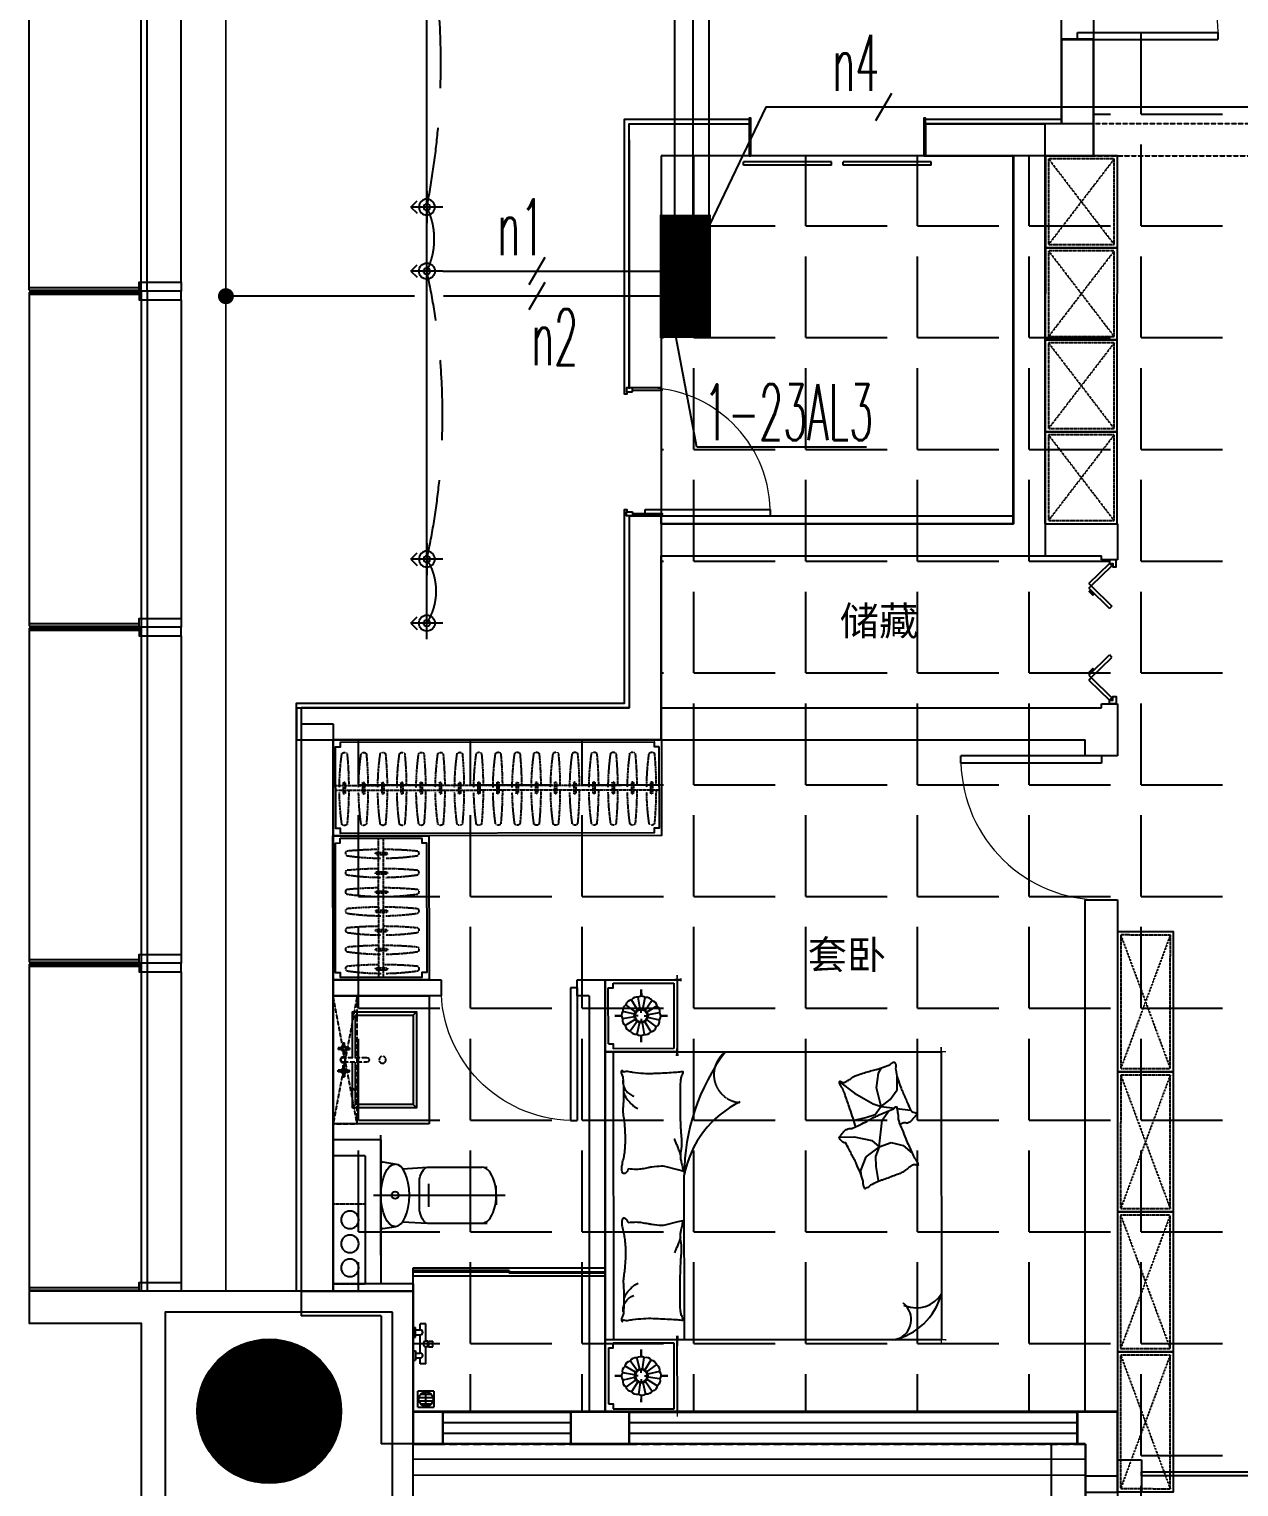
# Model space of a CAD drawing. Extents: x -284868 to 304789, y -137694 to 137894.
# Drawn here: x -9756 to -2197, y -29715 to -20606 of the extents above; entities that cross this region are included whole.
import ezdxf
from ezdxf.enums import TextEntityAlignment as Align

# ---------------------------------------------------------------- set-up
doc = ezdxf.new("R2010")
doc.units = 0
for name, pattern in [('AX-COMP-140B（200）$0$1#comfort_plan$0$DASH', [0.35, 0.25, -0.1]), ('AX-COMP-160$0$1#comfort_plan$0$DASH', [0.35, 0.25, -0.1]), ('AX-COMP-160$0$DASH', [0.35, 0.25, -0.1]), ('AX-COMP140B-Fur$0$AX-COMP140B-Fur$0$CONTINOUS', [0]), ('AX-COMP140B-Fur$0$AX-COMP140B-Fur$0$XU-140-SF-N1$0$DASH', [0.35, 0.25, -0.1]), ('AX-CORE160-Fur$0$DASH', [0.35, 0.25, -0.1]), ('DASH', [0.35, 0.25, -0.1]), ('DASHDOT', [1, 0.5, -0.25, 0, -0.25]), ('DASHED', [0.75, 0.5, -0.25])]:
    doc.linetypes.add(name, pattern=pattern)
doc.layers.get('0').update_dxf_attribs({"linetype": 'CONTINUOUS'})
for name, color, linetype in [('0-墙', 4, 'CONTINUOUS'), ('0-底图', 251, 'CONTINUOUS'), ('0-建筑外轮廓', 8, 'CONTINUOUS'), ('0-建筑柱体', 251, 'CONTINUOUS'), ('0-窗', 11, 'CONTINUOUS'), ('0-非设计区域', 251, 'CONTINUOUS'), ('C-天花灯具', 3, 'CONTINUOUS'), ('EQUIP-箱柜', 3, 'CONTINUOUS'), ('P-完成面', 42, 'CONTINUOUS'), ('TEXT_照明_回路标注', 41, 'CONTINUOUS'), ('WIRE-照明', 130, 'CONTINUOUS')]:
    doc.layers.add(name, color=color, linetype=linetype)
doc.styles.add('_TCH_DYN', font='')
doc.styles.add('_TEL_DIM', font='SIMPLEX', dxfattribs={"width": 0.8, "height": 3.5, "bigfont": 'HZTXT'})
doc.styles.add('HZ_e', font='simplex.shx', dxfattribs={"width": 0.8, "bigfont": 'hztxt.shx'})
doc.styles.get('_TCH_DYN').set_extended_font_data('SimSun')

# ---------------------------------------------------------------- blocks, each defined once
blk = doc.blocks.new('*U166')
at = {"linetype": 'AX-CORE160-Fur$0$DASH', "ltscale": 0.2}
for p, q in [((20, -430), (555, -20)), ((20, -20), (555, -430)), ((595, -430), (1130, -20)), ((595, -20), (1130, -430)), ((1170, -430), (1705, -20)), ((1170, -20), (1705, -430)), ((1745, -430), (2280, -20)), ((1745, -20), (2280, -430))]:
    blk.add_line(p, q, dxfattribs=at)
for points in [[(0, 0), (575, 0), (575, -450), (0, -450)], [(575, 0), (1150, 0), (1150, -450), (575, -450)], [(1150, 0), (1725, 0), (1725, -450), (1150, -450)], [(1725, 0), (2300, 0), (2300, -450), (1725, -450)]]:
    blk.add_lwpolyline(points, close=True)
for points in [[(20, -20), (555, -20), (555, -430), (20, -430)], [(595, -20), (1130, -20), (1130, -430), (595, -430)], [(1170, -20), (1705, -20), (1705, -430), (1170, -430)], [(1745, -20), (2280, -20), (2280, -430), (1745, -430)]]:
    blk.add_lwpolyline(points, close=True, dxfattribs=at)
blk = doc.blocks.new('111AX-COMP140B-Fur$0$AX-COMP140B-Fur$0$111110111022110811071652A$C643C1FD2')
for points in [[(28, 342.7, -0.263368), (0.1, 361.5, -0.494818), (9.2, 380.2, -0.049225), (26.9, 382, -0.036831), (50.5, 380.2, -0.031893), (88.5, 372.1, 0.035782), (122.4, 365.1, 0.032941), (212.1, 359.2, 0.026564), (323.3, 365.1, 0.017905), (360.8, 370.4, -0.033397), (381, 372.7, -0.03204), (418.1, 372, 0.018442), (482.4, 368.9, 0.010837), (547.2, 369.7, 0.014624), (595.1, 372.7, 0.111249), (617.7, 380, -0.153708), (634.6, 384, -0.076444), (642, 382.2, -0.215512), (643.9, 380.2, -0.585858), (641.3, 377.2, 0.363489), (636.4, 374.6, 0.191716), (636.4, 363, -0.129675), (638.3, 346.4, -0.01735), (635.3, 329.6, 0.019326), (632.7, 314.5, 0.018818), (626.1, 246.1, 0.021828), (625.2, 186.9, 0.006204), (626.5, 153.1, 0.001963), (632.7, 46.2, 0.028341), (636.9, 10, -0.117014), (636.4, 1.1, -0.36606), (635, 0.2, -0.03973), (621.4, 3, -0.048309), (607.7, 8.5, 0.062981), (597, 12.4, 0.04058), (573.6, 15.8, 0.014345), (506.9, 18, 0.005484), (381.4, 17.3, 0.007153), (285.3, 14.3, 0.008762), (242.7, 11.6, -0.008153), (197, 8.6, -0.06251), (139.9, 13, 0.078669), (94.3, 15.1, 0.047825), (71.9, 10.4, -0.034494), (41.1, 3, -0.023571), (15.8, 0, -0.510228), (14.9, 1.1), (22.4, 31.2), (43, 113.7, 0.073041), (45, 133.3, 0.023305), (39.3, 194.4, 0.018299), (35.2, 217.3, -0.01097), (27.9, 255.3, -0.042281), (24.9, 289.6, -0.027201), (27.9, 343)], [(501.9, 368.9, 0.027842), (478.1, 358.3, 0.048685), (465.5, 350.2, 0.023666), (437.6, 325.8, 0.031223), (418.6, 305.1, 0.046801), (413.5, 297.5, 0.023191), (405.5, 280.7)], [(583.8, 374.6, 0.088153), (549.3, 371, 0.088153), (518.1, 355.8, 0.077547), (496.5, 334.2, 0.077547), (482.4, 307)], [(118.4, 15.8, 0.009729), (145.7, 24.8, 0.009729), (172.6, 34.9, 0.007971), (194.3, 44, 0.007971), (215.8, 53.7)]]:
    blk.add_lwpolyline(points, format="xyb")
blk = doc.blocks.new('111AX-COMP140B-Fur$0$AX-COMP140B-Fur$0$111110111022110811071652A$C5A527934')
for p, q in [((122.8, 492.3), (194, 398.8)), ((469.1, 493.2), (467.3, 399.6)), ((194, 398.8), (261.6, 281.4)), ((347, 320.5), (364.8, 400.5)), ((467.3, 399.6), (490.5, 289.8)), ((261.6, 281.4), (277.7, 231.7)), ((329.2, 269), (347, 320.5)), ((490.5, 289.8), (530.8, 243.4)), ((530.8, 243.4), (592.7, 326.9)), ((592.7, 326.9), (677.8, 361)), ((677.8, 361), (699.5, 357.9)), ((69.5, 247.7), (37.1, 229.6)), ((162, 260.1), (69.5, 247.7)), ((277.7, 231.7), (162, 260.1)), ((277.7, 231.7), (233.2, 174.8)), ((277.7, 231.7), (329.2, 269)), ((277.7, 231.7), (288.3, 147)), ((318.7, 193.9), (307.8, 186.1)), ((363.6, 226.4), (318.7, 193.9)), ((530.8, 243.4), (363.6, 226.4)), ((530.8, 243.4), (502.9, 169.1)), ((530.8, 243.4), (591.1, 268.1)), ((591.1, 268.1), (653.1, 265)), ((653.1, 265), (741.3, 249.6)), ((741.3, 249.6), (744.3, 243.8)), ((174.5, 132.1), (90.9, 132.1)), ((233.2, 174.8), (174.5, 132.1)), ((289.9, 133.7), (300.6, 48.6)), ((502.9, 169.1), (521.5, 94.8)), ((521.5, 94.8), (569.7, 38.5))]:
    blk.add_line(p, q)
blk.add_lwpolyline([(405, 391.5, -0.025626), (394.6, 394, -0.0108), (278.2, 431.5, -0.00456), (199.4, 459.6, -0.01125), (167.9, 471.9, -0.069394), (150.9, 482, 0.079756), (136, 490.4, 0.106399), (122.8, 492.3, 0.328642), (119.2, 489.3, 0.299547), (121.3, 483.4, -0.189917), (126.3, 475.5, -0.033518), (127.3, 466.2, -0.075627), (126.9, 462.1, -0.053489), (124.2, 455.1, -0.017838), (113.3, 435.3, -0.038394), (97.8, 413.4, 0.059529), (88.5, 398.9, 0.035943), (79, 375.3, 0.011245), (55.9, 297.6, 0.006203), (46.6, 262, -0.010783), (41.1, 241.6, -0.019485), (37.1, 229.6, -0.005062), (19.4, 184.4, -0.101392), (4.4, 161.7, 0.223768), (0, 149.6, 0.25558), (2.8, 145.5, 0.081563), (16.9, 140.9, 0.071805), (32.3, 140.8, -0.069985), (48.1, 140.7, -0.03546), (101.7, 129, -0.029432), (163.8, 106.8, -0.001554), (193.8, 93.8, 0.00152), (224.5, 80.6, 0.004735), (256.2, 67.5, -0.00382), (295.6, 51.2, -0.296001), (315.3, 22.1, 0.649774), (334.6, 14, 0.02319), (338.7, 18.2, -0.0288), (342, 21.5, -0.005727), (347.9, 26.7, 0.004358), (355.7, 33.5, 0.027528), (371, 48.7, 0.046214), (378.7, 59, 0.194121), (381.2, 74, -0.133719), (382.3, 95.6, -0.005779), (389, 115.4, -0.008882)], format="xyb")
blk.add_lwpolyline([(770.3, 299.1, 0.101392), (787, 320.6, -0.223768), (792.3, 332.3, -0.25558), (789.8, 336.7, -0.081563), (776.1, 342.3, -0.071805), (760.8, 343.6, 0.069985), (745, 344.9, 0.03546), (692.5, 360.6, 0.029432), (632.3, 387.6, 0.001554), (603.3, 402.8, -0.00152), (573.8, 418.3, -0.004735), (543.1, 433.8, 0.00382), (505.1, 453.1, 0.296001), (487.7, 483.6, 0.265444), (469.1, 493.2, -0.02319), (464.7, 489.3, 0.0288), (461.2, 486.3, 0.005727), (454.9, 481.5, -0.004358), (446.6, 475.3, -0.027528), (430.1, 461.4, -0.046214), (421.7, 451.7, -0.194121), (418, 436.9, 0.133719), (415.3, 415.4, 0.011505), (398.6, 377.3, 0.008882), (374.9, 328.9, 0.012426), (341.4, 267.4, -0.033612), (330, 244.1), (309.3, 193.4), (293.3, 154.3, 0.224341), (280.3, 142.3, -0.722772), (280.1, 134.4, -0.103513), (283.5, 133.9, 0.053465), (290, 133.7, 0.030109), (310.7, 129.5, -0.031436), (330.6, 125.5, -0.05324), (344.2, 125.2, 0.05518), (357.4, 124.8, 0.056271), (380.1, 118.8, 0.0108), (493.3, 72.6, 0.00456), (569.7, 38.5, 0.01125), (600.2, 23.8, 0.069394), (616.3, 12.5, -0.079756), (630.6, 2.9, -0.106399), (643.6, 0, -0.328642), (647.5, 2.8, -0.299547), (645.8, 8.8, 0.189917), (641.5, 17.1, 0.033518), (641.1, 26.4, 0.075627), (641.8, 30.4, 0.053489), (645, 37.3, 0.017838), (657.4, 56.2, 0.038394), (674.5, 76.8, -0.059529), (685, 90.5, -0.035943), (696.3, 113.3, -0.011245), (725.3, 189, -0.006203), (737.2, 223.8, 0.010783), (744.3, 243.8, 0.019485), (749.2, 255.4, 0.005062)], format="xyb", close=True)
blk = doc.blocks.new('111AX-COMP140B-Fur$0$AX-COMP140B-Fur$0$111110111022110811071652cdx床头灯2.0')
for p, q in [((-22.4, 36.6), (-61.2, 100)), ((-6.7, 42.3), (-18.3, 115.8)), ((0, 122), (0, 164.8)), ((10, 41.7), (27.5, 114)), ((25.2, 34.7), (69, 94.8)), ((-122, 0), (-164.8, 0)), ((-41.7, 10), (-114, 27.5)), ((-34.7, 25.2), (-94.8, 69)), ((-19.5, 0), (-38.2, 0)), ((0, 19.5), (0, 38.2)), ((19.5, 0), (38.2, 0)), ((36.6, 22.4), (100, 61.2)), ((42.3, 6.7), (115.8, 18.3)), ((122, 0), (164.8, 0)), ((-42.3, -6.7), (-115.8, -18.3)), ((-36.6, -22.4), (-100, -61.2)), ((-25.2, -34.7), (-69, -94.8)), ((-27.3, -114.1), (-10, -41.7)), ((0, -19.5), (0, -38.2)), ((18.7, -113.9), (7, -42.3)), ((62.6, -99.2), (22.9, -36.2)), ((34.7, -25.2), (96, -67.3)), ((41.7, -10), (114.4, -25.8)), ((0, -122), (0, -164.8))]:
    blk.add_line(p, q)
for points in [[(0, 164.8), (0, 122)], [(-164.8, 0), (-122, 0)], [(164.8, 0), (122.1, -1.7)], [(0, -164.8), (0, -122)]]:
    blk.add_lwpolyline(points)
for radius in [42.9, 38.2]:
    blk.add_circle((0, 0), radius)
for centre, start, end in [((-55.7, 60.3), 97.98094, 167.5445), ((-28.3, 77.1), 75.48094, 145.0445), ((3.3, 82), 52.98094, 122.5445), ((34.5, 74.5), 30.48094, 100.0445), ((60.3, 55.7), 7.98094, 77.5445), ((-82, 3.3), 142.98094, 212.5445), ((-74.5, 34.5), 120.48094, 190.0445), ((77.1, 28.3), 345.48094, 55.0445), ((82, -3.3), 322.98094, 32.5445), ((-77.1, -28.3), 165.48094, 235.0445), ((-60.3, -55.7), 187.98094, 257.5445), ((55.7, -60.3), 277.98094, 347.5445), ((74.5, -34.5), 300.48094, 10.0445), ((-34.5, -74.5), 210.48094, 280.0445), ((-3.3, -82), 232.98094, 302.5445), ((28.3, -77.1), 255.48094, 325.0445)]:
    blk.add_arc(centre, 40.1, start, end)
blk = doc.blocks.new('*U158')
for p, q in [((-900, 0), (-1350, 0)), ((-1350, 0), (-1350, -450)), ((1350, 0), (-1350, 0)), ((-900, 0), (900, 0)), ((-900, -2100), (-900, 0)), ((-900, -450), (-900, 0)), ((-1330, -50), (-1330, -430)), ((-920, -430), (-920, -50)), ((-900, -52.4), (900, -52.4)), ((900, 0), (900, -2100)), ((900, -450), (900, 0)), ((900, 0), (1350, 0)), ((920, -430), (920, -50)), ((1330, -50), (1330, -430)), ((1350, 0), (1350, -450)), ((-1350, -450), (-900, -450)), ((-1330, -430), (-920, -430)), ((1350, -450), (900, -450)), ((1330, -430), (920, -430)), ((900, -2100), (-900, -2100))]:
    blk.add_line(p, q)
at = {"linetype": 'AX-COMP140B-Fur$0$AX-COMP140B-Fur$0$CONTINOUS', "ltscale": 2.5}
blk.add_line((-900, -494.1), (129.6, -493.7), dxfattribs=at)
for points in [[(-1300, -20), (-1300, -50), (-1330, -50)], [(-950, -20), (-1300, -20)], [(-950, -20), (-950, -50), (-920, -50)], [(950, -20), (950, -50), (920, -50)], [(950, -20), (1300, -20)], [(1300, -20), (1300, -50), (1330, -50)]]:
    blk.add_lwpolyline(points)
for points in [[(-1350, -332.6, 0, 18, 0), (-1350, -478.5, 10, 10, 0)], [(-900, -349.7, 0, 10, 0), (-900, -477.7, 10, 10, 0)], [(900, -349.7, 0, 10, 0), (900, -477.7, 10, 10, 0)], [(1350, -332.6, 0, 18, 0), (1350, -478.5, 10, 10, 0)], [(-1380.6, -450, 10, 0, 0), (-1202.9, -450, 10, 10, 0)], [(-873.3, -450, 18, 0, 0), (-1032.5, -450, 10, 10, 0)], [(873.3, -450, 18, 0, 0), (1032.5, -450, 10, 10, 0)], [(1380.6, -450, 10, 0, 0), (1202.9, -450, 10, 10, 0)], [(-668.5, -1859, 10, 0, -0.374242), (-834.4, -1895.4, 10, 10, 2.21586)], [(-686.1, -1863.7, 10, 0, 0.177019), (-693.3, -1995.7, 10, 10, -2.21586)], [(-900, -1958.5, 0, 10, 0), (-900, -2130, 10, 10, 0)], [(900, -2005.4, 0, 10, 0), (900, -2130, 10, 10, 0)], [(-775.4, -2100, 0, 10, 0), (-930, -2100, 10, 10, 0)], [(658.3, -2100, 0, 10, 0), (930, -2100, 10, 10, 0)]]:
    blk.add_lwpolyline(points, format="xyseb")
for centre, radius, start, end in [((128.9, -1775.7), 1282, 53.02297, 89.96514), ((10.6, -1124.5), 642, 25.92108, 79.31539), ((-515.9, -1720.7), 391.6, 191.30173, 255.64344), ((-773.9, -1781.8), 129.7, 193.56133, 311.45499), ((-519.2, -1944.9), 181.3, 157.79381, 238.81667)]:
    blk.add_arc(centre, radius, start, end, dxfattribs=at)
at = {"linetype": 'AX-COMP140B-Fur$0$AX-COMP140B-Fur$0$XU-140-SF-N1$0$DASH', "ltscale": 2.5}
blk.add_arc((757.9, -855.2), 175.9, 36.12132, 174.81159, dxfattribs=at)
at = {"xscale": -1}
for name, p in [('111AX-COMP140B-Fur$0$AX-COMP140B-Fur$0$111110111022110811071652cdx床头灯2.0', (-1125, -225)), ('111AX-COMP140B-Fur$0$AX-COMP140B-Fur$0$111110111022110811071652A$C643C1FD2', (-140.3, -485.7)), ('111AX-COMP140B-Fur$0$AX-COMP140B-Fur$0$111110111022110811071652A$C5A527934', (835.6, -1956.2))]:
    blk.add_blockref(name, p, dxfattribs=at)
for name, p in [('111AX-COMP140B-Fur$0$AX-COMP140B-Fur$0$111110111022110811071652cdx床头灯2.0', (1125, -225)), ('111AX-COMP140B-Fur$0$AX-COMP140B-Fur$0$111110111022110811071652A$C643C1FD2', (140.3, -485.7))]:
    blk.add_blockref(name, p)
blk = doc.blocks.new('*U168')
at = {"linetype": 'AX-CORE160-Fur$0$DASH', "ltscale": 0.2}
for p, q in [((20, -330), (855, -20)), ((20, -20), (855, -330)), ((895, -330), (1730, -20)), ((895, -20), (1730, -330)), ((1770, -330), (2605, -20)), ((1770, -20), (2605, -330)), ((2645, -330), (3480, -20)), ((2645, -20), (3480, -330))]:
    blk.add_line(p, q, dxfattribs=at)
for points in [[(0, 0), (875, 0), (875, -350), (0, -350)], [(875, 0), (1750, 0), (1750, -350), (875, -350)], [(1750, 0), (2625, 0), (2625, -350), (1750, -350)], [(2625, 0), (3500, 0), (3500, -350), (2625, -350)]]:
    blk.add_lwpolyline(points, close=True)
for points in [[(20, -20), (855, -20), (855, -330), (20, -330)], [(895, -20), (1730, -20), (1730, -330), (895, -330)], [(1770, -20), (2605, -20), (2605, -330), (1770, -330)], [(2645, -20), (3480, -20), (3480, -330), (2645, -330)]]:
    blk.add_lwpolyline(points, close=True, dxfattribs=at)
blk = doc.blocks.new('200142T2140sdf43dfgergf1217ghh165451564560402NEW2ffdfdfdsfsfe2322fadfadf03093088212A$C35C56D37')
at = {"linetype": 'DASH', "ltscale": 0.2}
for p, q in [((180, 75.9), (243.3, 95.3)), ((183.6, 64.1), (246.9, 83.5))]:
    blk.add_line(p, q, dxfattribs=at)
for centre, radius, start, end in [((664.4, -1374.9), 1553.6, 107.32665, 115.21311), ((664.4, -1374.9), 1553.6, 98.82699, 106.17124), ((-460.3, 2299.3), 2347.3, 287.14687, 292.43233), ((243.5, 88.9), 6.43, 302.10709, 91.93302), ((415.6, 140.3), 22.5, 331.52968, 62.51042), ((22.4, 19.9), 22.5, 151.52968, 242.51042), ((-460.3, 2299.3), 2347.3, 281.60777, 286.38209), ((185.8, 71.2), 7.48, 140.99747, 253.04263)]:
    blk.add_arc(centre, radius, start, end, dxfattribs=at)
blk = doc.blocks.new('*U172')
at = {"color": 8, "linetype": 'DASH', "ltscale": 0.2}
for p, q in [((-15, 862), (-15, -1158.9)), ((15, 862), (15, -1158.9))]:
    blk.add_line(p, q, dxfattribs=at)
blk.add_lwpolyline([(-300, 877), (-300, -1173.9), (300, -1173.9), (300, 877), (-300, 877)])
at = {"color": 8}
blk.add_lwpolyline([(-255, -1158.9), (255, -1158.9), (255, -1128.9), (285, -1128.9), (285, 832), (255, 832), (255, 862), (-255, 862), (-255, 832), (-285, 832), (-285, -1128.9), (-255, -1128.9), (-255, -1158.9)], dxfattribs=at)
at = {"rotation": 343.0620202558109}
for p in [(-225.4, 793.7), (-225.4, 673.7), (-225.4, 553.7), (-225.4, 433.7), (-225.4, 313.7), (-225.4, 193.7), (-225.4, 73.7), (-225.4, -46.3), (-225.4, -166.3), (-225.4, -286.3), (-225.4, -406.3), (-225.4, -526.3), (-225.4, -646.3), (-225.4, -766.3), (-225.4, -886.3), (-225.4, -1006.3), (-225.4, -1126.3)]:
    blk.add_blockref('200142T2140sdf43dfgergf1217ghh165451564560402NEW2ffdfdfdsfsfe2322fadfadf03093088212A$C35C56D37', p, dxfattribs=at)
blk = doc.blocks.new('*U174')
at = {"color": 8, "linetype": 'DASH', "ltscale": 0.2}
for p, q in [((-15, 862), (-15, -8.9)), ((15, 862), (15, -8.9))]:
    blk.add_line(p, q, dxfattribs=at)
blk.add_lwpolyline([(-300, 877), (-300, -23.9), (300, -23.9), (300, 877), (-300, 877)])
at = {"color": 8}
blk.add_lwpolyline([(-255, -8.9), (255, -8.9), (255, 21.1), (285, 21.1), (285, 832), (255, 832), (255, 862), (-255, 862), (-255, 832), (-285, 832), (-285, 21.1), (-255, 21.1), (-255, -8.9)], dxfattribs=at)
at = {"rotation": 343.0620202558109}
for p in [(-225.4, 793.7), (-225.4, 673.7), (-225.4, 553.7), (-225.4, 433.7), (-225.4, 313.7), (-225.4, 193.7), (-225.4, 73.7)]:
    blk.add_blockref('200142T2140sdf43dfgergf1217ghh165451564560402NEW2ffdfdfdsfsfe2322fadfadf03093088212A$C35C56D37', p, dxfattribs=at)
blk = doc.blocks.new('*U163')
for p, q in [((-350, -920), (-350, 280)), ((-300, 280), (-350, 280)), ((-325, -320), (-325, 280)), ((-325, 280), (-317, 280)), ((-317, 280), (-317, -320)), ((-300, -920), (-300, 280)), ((550, 280), (-300, 280)), ((550, -920), (550, 280)), ((-333, -320), (-333, -920)), ((-333, -320), (-325, -320)), ((-325, -920), (-325, -320)), ((-317, -320), (-325, -320)), ((142.5, -797.5), (107.5, -797.5)), ((107.5, -822.5), (107.5, -797.5)), ((142.5, -822.5), (142.5, -797.5)), ((420, -790), (420, -890)), ((420, -790), (520, -790)), ((440, -873.5), (440, -806.5)), ((460, -883.9), (460, -796.1)), ((480, -883.9), (480, -796.1)), ((500, -873.5), (500, -806.5)), ((520, -890), (520, -790)), ((0, -840), (0, -875)), ((107.5, -840), (0, -840)), ((37.5, -875), (0, -875)), ((22.5, -920), (22.5, -905)), ((82.5, -905), (22.5, -905)), ((37.5, -905), (37.5, -875)), ((67.5, -905), (67.5, -875)), ((182.5, -875), (67.5, -875)), ((82.5, -920), (82.5, -905)), ((142.5, -822.5), (107.5, -822.5)), ((107.5, -827.5), (107.5, -840)), ((142.5, -827.5), (107.5, -827.5)), ((109.5, -827.5), (109.5, -822.5)), ((140.5, -827.5), (140.5, -822.5)), ((142.5, -827.5), (142.5, -840)), ((250, -840), (142.5, -840)), ((167.5, -920), (167.5, -905)), ((167.5, -905), (227.5, -905)), ((182.5, -905), (182.5, -875)), ((250, -875), (212.5, -875)), ((212.5, -905), (212.5, -875)), ((227.5, -920), (227.5, -905)), ((250, -840), (250, -875)), ((520, -890), (420, -890)), ((515, -840), (425, -840)), ((-300, -920), (-350, -920)), ((-333, -920), (-325, -920)), ((550, -920), (-300, -920)), ((82.5, -920), (22.5, -920)), ((167.5, -920), (82.5, -920)), ((167.5, -920), (227.5, -920))]:
    blk.add_line(p, q)
blk.add_circle((470, -840), 45)
for centre, radius, start, end in [((52.5, -875), 15, 0, 180), ((125, -840), 17.5, 180, 0), ((197.5, -875), 15, 0, 180)]:
    blk.add_arc(centre, radius, start, end)
blk = doc.blocks.new('*U164')
at = {"linetype": 'AX-COMP-160$0$1#comfort_plan$0$DASH'}
for p, q in [((-1199.9, 130), (-1199.9, 280)), ((-1199.9, 280), (-399.9, 280)), ((-399.9, 130), (-1199.9, 280)), ((-1199.9, 130), (-399.9, 280)), ((-399.9, 280), (-399.9, 130)), ((-399.9, 130), (-1199.9, 130))]:
    blk.add_line(p, q, dxfattribs=at)
for p, q in [((-1199.9, 280), (-1199.9, -320)), ((-399.9, 280), (-1199.9, 280)), ((-399.9, -320), (-399.9, 280)), ((-875.4, 218.2), (-906.6, 218.2)), ((-906.6, 218.2), (-906.6, 208.2)), ((-875.4, 208.2), (-906.6, 208.2)), ((-875.4, 218.2), (-875.4, 249.5)), ((-875.4, 249.5), (-865.4, 249.5)), ((-875.4, 208.2), (-875.4, 177)), ((-865.4, 218.2), (-865.4, 249.5)), ((-865.4, 218.2), (-834.1, 218.2)), ((-865.4, 208.2), (-834.1, 208.2)), ((-865.4, 208.2), (-865.4, 177)), ((-834.1, 218.2), (-834.1, 208.2)), ((-734.6, 218.2), (-765.9, 218.2)), ((-765.9, 218.2), (-765.9, 208.2)), ((-734.6, 208.2), (-765.9, 208.2)), ((-734.6, 218.2), (-734.6, 249.5)), ((-724.6, 249.5), (-734.6, 249.5)), ((-734.6, 208.2), (-734.6, 177)), ((-724.6, 218.2), (-724.6, 249.5)), ((-724.6, 218.2), (-693.4, 218.2)), ((-724.6, 208.2), (-693.4, 208.2)), ((-724.6, 208.2), (-724.6, 177)), ((-693.4, 218.2), (-693.4, 208.2)), ((-875.4, 177), (-865.4, 177)), ((-724.6, 177), (-734.6, 177)), ((-604.9, 140), (-624.9, 160)), ((-519.9, 140), (-499.9, 160)), ((-1079.9, -220), (-1099.9, -240)), ((-519.9, -220), (-499.9, -240)), ((-1199.9, -320), (-399.9, -320))]:
    blk.add_line(p, q)
at = {"linetype": 'AX-COMP-160$0$DASH'}
for p, q in [((-814.4, 217.6), (-814.4, 70.8)), ((-785.6, 70.8), (-785.6, 217.6))]:
    blk.add_line(p, q, dxfattribs=at)
for points in [[(-814.4, 160), (-1099.9, 160), (-1099.9, -240), (-499.9, -240), (-499.9, 160), (-785.6, 160)], [(-814.4, 140), (-1079.9, 140), (-1079.9, -220), (-519.9, -220), (-519.9, 140), (-785.6, 140)]]:
    blk.add_lwpolyline(points)
blk.add_circle((-800, -28.6), 21.4, dxfattribs=at)
for centre, start, end in [((-870.4, 213.2), 107.00272, 162.99728), ((-870.4, 213.2), 197.00272, 252.99728), ((-870.4, 213.2), 17.00272, 72.99728), ((-870.4, 213.2), 287.00272, 342.99728), ((-729.6, 213.2), 107.00272, 162.99728), ((-729.6, 213.2), 197.00272, 252.99728), ((-729.6, 213.2), 17.00272, 72.99728), ((-729.6, 213.2), 287.00272, 342.99728)]:
    blk.add_arc(centre, 17.1, start, end, dxfattribs=at)
for centre, radius, start, end in [((-800, 213.2), 20, 315.95732, 224.04268), ((-800, 217.6), 14.4, 0, 180), ((-800, 69.2), 14.5, 173.57398, 6.42602)]:
    blk.add_arc(centre, radius, start, end)
blk = doc.blocks.new('*U317')
for p, q in [((-375, 280), (375, 280)), ((-175, -351.2), (-175, -384.6)), ((0, -440), (-59.9, -440)), ((0, -440), (59.9, -440))]:
    blk.add_line(p, q)
at = {"ltscale": 10}
for p, q in [((-197.6, 280), (197.6, 280)), ((0, 327), (0, -496.5)), ((-208, 268.7), (-194.2, 185.4)), ((208, 268.7), (194.2, 185.4)), ((-166, 144.9), (-175, -10.6)), ((166, 144.9), (175, -10.6)), ((-100.2, 39.7), (100.2, 39.7)), ((0, 25.9), (0, -63.5)), ((-175, -12), (-175, -351.2)), ((-71.7, -18.8), (71.7, -18.8)), ((-43.6, -18.8), (43.6, -18.8)), ((175, -12), (175, -351.2))]:
    blk.add_line(p, q, dxfattribs=at)
for points in [[(-175, -384.6, 10, 0, 0), (-175, -296.7, 10, 10, 0)], [(175, -384.6, 10, 0, 0), (175, -296.7, 10, 10, 0)]]:
    blk.add_lwpolyline(points, format="xyseb")
blk.add_circle((0, 191.2), 22.8, dxfattribs=at)
for centre, start, end in [((-197.6, 269.5), 90, 184.88863), ((197.6, 269.5), 355.11137, 90)]:
    blk.add_arc(centre, 10.4, start, end, dxfattribs=at)
at = {"ltscale": 10, "extrusion": (0, 0, -1)}
for centre, major_axis, ratio, start_param, end_param in [((0, 191.2), (194.6, 0), 0.456392, 3.141593, 6.283185), ((0.7, -11.9), (-174.9, 3.2), 0.369842, 2.169272, 3.218057)]:
    blk.add_ellipse(centre, major_axis=major_axis, ratio=ratio, start_param=start_param, end_param=end_param, dxfattribs=at)
at = {"ltscale": 10}
for centre, major_axis, ratio, start_param, end_param in [((0, 191.2), (194.6, 0), 0.456392, 3.141593, 6.283185), ((-0.7, -11.9), (174.9, 3.2), 0.369842, 2.169272, 3.218057), ((0, -351.2), (-175, 0), 0.507463, 0, 3.141593)]:
    blk.add_ellipse(centre, major_axis=major_axis, ratio=ratio, start_param=start_param, end_param=end_param, dxfattribs=at)
blk = doc.blocks.new('1110000110023AX-COMP-140B（200）$0$111110111022110811071652CDX卫生间立管047060')
at = {"linetype": 'AX-COMP-140B（200）$0$1#comfort_plan$0$DASH', "ltscale": 0.2}
for p, q in [((-250, 105), (250, 105)), ((-250, 105), (-250, -95)), ((250, 105), (250, -95)), ((-250, -95), (250, -95))]:
    blk.add_line(p, q, dxfattribs=at)
for centre in [(-150, 0), (0, 0), (150, 0)]:
    blk.add_circle(centre, 55)
blk = doc.blocks.new('*U316')
for p, q in [((600, 80), (600, 280)), ((700, -20), (700, 280)), ((600, 80), (-200, 80)), ((-200, -20), (700, -20))]:
    blk.add_line(p, q)
at = {"extrusion": (0, 0, -1), "zscale": -1}
blk.add_blockref('1110000110023AX-COMP-140B（200）$0$111110111022110811071652CDX卫生间立管047060', (-50, 175), dxfattribs=at)
blk = doc.blocks.new('$DORLIB2D$00000127')
at = {"color": 0}
for points in [[(-0.5333, 0.7949), (-0.5333, 0.6904)], [(-0.0333, 0.7949), (-0.5333, 0.7949)], [(-0.0333, 0.7949), (-0.0333, 0.6904)], [(0.5333, 0.7949), (0.0333, 0.7949)], [(0.0333, 0.7949), (0.0333, 0.6904)], [(0.5333, 0.7949), (0.5333, 0.6904)], [(-0.0333, 0.6904), (-0.5333, 0.6904)], [(0.5333, 0.6904), (0.0333, 0.6904)], [(0.5, 0.5), (-0.5, 0.5)]]:
    blk.add_lwpolyline(points, dxfattribs=at)
blk = doc.blocks.new('$DorLib2D$00000034')
for p, q in [((-0.335, 0.143), (-0.475, 0)), ((-0.318, 0.126), (-0.458, -0.016)), ((-0.335, 0.143), (-0.318, 0.126)), ((-0.302, 0.143), (-0.318, 0.126)), ((-0.318, 0.126), (-0.178, -0.016)), ((-0.302, 0.143), (-0.161, 0)), ((0.302, 0.143), (0.161, 0)), ((0.318, 0.126), (0.178, -0.016)), ((0.302, 0.143), (0.318, 0.126)), ((0.335, 0.143), (0.318, 0.126)), ((0.318, 0.126), (0.458, -0.016)), ((0.335, 0.143), (0.475, 0)), ((-0.5, -0.048), (-0.5, 0)), ((-0.458, -0.016), (-0.475, 0)), ((-0.178, -0.016), (-0.161, 0)), ((0.178, -0.016), (0.161, 0)), ((0.458, -0.016), (0.475, 0)), ((0.5, -0.048), (0.5, 0))]:
    blk.add_line(p, q)
for points in [[(-0.29, 0.131), (-0.28, 0.14), (-0.255, 0.114), (-0.264, 0.105)], [(-0.287, 0.127), (-0.28, 0.134), (-0.262, 0.114), (-0.268, 0.108)], [(0.29, 0.131), (0.28, 0.14), (0.255, 0.114), (0.264, 0.105)], [(0.287, 0.127), (0.28, 0.134), (0.262, 0.114), (0.268, 0.108)], [(-0.5, 0), (-0.475, 0), (-0.475, -0.023), (-0.45, -0.023), (-0.45, -0.048), (-0.5, -0.048)], [(0.5, 0), (0.475, 0), (0.475, -0.023), (0.45, -0.023), (0.45, -0.048), (0.5, -0.048)]]:
    blk.add_lwpolyline(points)
blk = doc.blocks.new('$WINLIB2D$00000001')
for points in [[(-0.5, 0.5), (-0.5, -0.5)], [(-0.5, 0.5), (0.5, 0.5)], [(0.5, -0.5), (0.5, 0.5)], [(0.5, 0.1667), (-0.5, 0.1667)], [(0.5, -0.1667), (-0.5, -0.1667)], [(-0.5, -0.5), (0.5, -0.5)]]:
    blk.add_lwpolyline(points)
blk = doc.blocks.new('$DorLib2D$00000002')
for p, q in [((-0.5, 0), (-0.5, 0.4875)), ((-0.475, 0.4875), (-0.5, 0.4875)), ((-0.475, 0), (-0.475, 0.4875)), ((0.475, 0), (0.475, 0.4875)), ((0.475, 0.4875), (0.5, 0.4875)), ((0.5, 0), (0.5, 0.4875)), ((-0.5, 0), (-0.475, 0)), ((0.5, 0), (0.475, 0))]:
    blk.add_line(p, q)
at = {"lineweight": 13}
for centre, start, end in [((-0.4875, 0), 0, 88.5307), ((0.4875, 0), 91.4693, 180)]:
    blk.add_arc(centre, 0.4875, start, end, dxfattribs=at)
blk = doc.blocks.new('0000110023$DorLib2D$00000001000015')
for p, q in [((0.45, 0.975), (0.5, 0.975)), ((0.45, 0), (0.45, 0.975)), ((0.5, 0), (0.5, 0.975)), ((0.5, 0), (0.45, 0))]:
    blk.add_line(p, q)
at = {"lineweight": 13}
blk.add_arc((0.475, 0), 0.975, 91.4693, 180, dxfattribs=at)
blk = doc.blocks.new('$DorLib2D$00000131')
at = {"color": 0, "linetype": 'Continuous'}
for p, q in [((0.15, 0.125), (0.2319, 0.1973)), ((0.2319, 0.1973), (0.2319, 0.125)), ((-0.5, 0.125), (-0.5, 0)), ((0.0192, 0.125), (-0.5, 0.125)), ((0.0192, 0), (0.0192, 0.125)), ((0.35, 0.125), (0.15, 0.125)), ((-0.5, 0), (0.0192, 0)), ((-0.024, 0), (0.5, 0)), ((-0.024, -0.125), (-0.024, 0)), ((0.5, 0), (0.5, -0.125)), ((-0.35, -0.125), (-0.15, -0.125)), ((-0.2319, -0.1973), (-0.2319, -0.125)), ((-0.15, -0.125), (-0.2319, -0.1973)), ((0.5, -0.125), (-0.024, -0.125))]:
    blk.add_line(p, q, dxfattribs=at)
blk = doc.blocks.new('$DorLib2D$00000001')
for p, q in [((0.45, 0.975), (0.5, 0.975)), ((0.45, 0), (0.45, 0.975)), ((0.5, 0), (0.5, 0.975)), ((0.5, 0), (0.45, 0))]:
    blk.add_line(p, q)
at = {"lineweight": 13}
blk.add_arc((0.475, 0), 0.975, 91.4693, 180, dxfattribs=at)
blk = doc.blocks.new('vrthr')
for p, q in [((212047.9, 277633.4, 0), (212047.9, 279433.4, 0)), ((212047.9, 277107.7), (212047.9, 277633.4)), ((212047.9, 277633.4), (212247.9, 277633.4)), ((212247.9, 277633.4), (212247.9, 277107.7)), ((209347.6, 277007.7), (209347.6, 277107.7)), ((209347.6, 277107.7), (209547.6, 277107.7)), ((209547.6, 277107.7), (210097.1, 277107.7)), ((209547.6, 277107.7), (209547.6, 277107.7)), ((210097.1, 277107.7), (210097.1, 276907.7)), ((211197.1, 276907.7), (211197.1, 277107.7)), ((211197.1, 277107.7), (211947.1, 277107.7)), ((211947.1, 274607.7), (211947.1, 277107.7)), ((212247.9, 277107.7), (212047.9, 277107.7)), ((209347.6, 277007.7), (209347.6, 275451.2)), ((210097.1, 276907.7), (209547.6, 276907.7)), ((209547.6, 276907.7), (209547.6, 275457.7)), ((211747.1, 276907.7), (211197.1, 276907.7)), ((211747.1, 274607.7), (211747.1, 276907.7)), ((209547.6, 275457.7), (209347.6, 275457.7)), ((209347.6, 274657.7), (209347.6, 273457.6)), ((209347.6, 274657.7), (209547.6, 274657.7)), ((209547.6, 274657.7), (209547.6, 274607.7)), ((209547.6, 274657.7), (209547.6, 274607.7)), ((209547.6, 274657.7), (211747.1, 274657.7)), ((209547.6, 274607.7), (211747.1, 274607.7)), ((211947.1, 274607.7), (212397.6, 274607.7)), ((212397.6, 274607.7), (212397.6, 274382.6)), ((209547.6, 274407.7), (211847.1, 274407.7)), ((209547.6, 274407.7), (209547.6, 273457.6)), ((211847.6, 274407.7), (212297.6, 274407.7)), ((212297.6, 274382.6), (212297.6, 274407.7)), ((212397.6, 274382.6), (212297.6, 274382.6)), ((212297.6, 273457.6), (212297.6, 273482.6)), ((212297.6, 273482.6), (212397.6, 273482.6)), ((212397.6, 273482.6), (212397.6, 273357.6)), ((207270.4, 273457.6), (209347.6, 273457.6)), ((207270.4, 273257.6), (207270.4, 273457.6)), ((209547.6, 273457.6), (212297.6, 273457.6)), ((207297.3, 273357.6), (207297.3, 271757.6)), ((207297.3, 273357.6), (207497.3, 273357.6)), ((207497.3, 273357.6), (207497.3, 271757.6)), ((212397.3, 273357.6), (212397.3, 273157.6)), ((207270.4, 273257.6), (209447.6, 273257.6)), ((209447.6, 273257.6), (212197.3, 273257.6)), ((212197.3, 273157.6), (212197.3, 273257.6)), ((212397.3, 273157.6), (212197.3, 273157.6)), ((212197.3, 269057.6), (212197.3, 272257.6)), ((212197.3, 272257.6), (212397.3, 272257.6)), ((212397.3, 272257.6), (212397.3, 268957.6)), ((207297.3, 271757.6), (207297.3, 269657.6)), ((207497.3, 271657.6), (207497.3, 269857.6)), ((207997.3, 269857.6), (207497.3, 269857.6)), ((207997.3, 269857.6), (207997.3, 269057.6)), ((207797.3, 269657.6), (207297.3, 269657.6)), ((207797.3, 269657.6), (207797.3, 268857.6)), ((207997.3, 269057.6), (208181.9, 269057.6)), ((208181.9, 269057.6), (208181.9, 268857.6)), ((208981.9, 268857.6), (208981.9, 269057.6)), ((208981.9, 269057.6), (209097.3, 269057.6)), ((209197.3, 269057.6), (209347.3, 269057.6)), ((209347.3, 269057.6), (209347.3, 268857.6)), ((212147.3, 268857.6), (212147.3, 269057.6)), ((212147.3, 269057.6), (212197.3, 269057.6)), ((212397.3, 268957.6), (212397.3, 268757.6)), ((208181.9, 268857.6), (207797.3, 268857.6)), ((209197.3, 268857.6), (208981.9, 268857.6)), ((209347.3, 268857.6), (209197.3, 268857.6)), ((212197.3, 268857.6), (212147.3, 268857.6)), ((212197.3, 268857.6), (212197.3, 268657.6)), ((212397.3, 268757.6), (212547.4, 268757.6)), ((212547.4, 268757.6), (212547.4, 268557.6)), ((212197.3, 268657.6), (212197.3, 268657.6)), ((212197.3, 268657.6), (212397.3, 268657.6)), ((212197.3, 268657.6), (212197.3, 268457.6)), ((212397.3, 268657.6), (212397.3, 268657.6))]:
    blk.add_line(p, q)
at = {"linetype": 'Continuous'}
for p, q in [((209347.6, 275457.7, 0), (209347.6, 275451.2, 0)), ((207497.3, 271757.6), (208172.3, 271757.6)), ((208172.3, 271757.6), (208172.3, 271657.6)), ((209022.3, 271657.6), (209022.3, 271757.6)), ((209022.3, 271757.6), (209197.3, 271757.6)), ((209197.3, 271757.6), (209197.3, 269057.6)), ((208172.3, 271657.6), (207497.3, 271657.6)), ((209097.3, 271657.6), (209022.3, 271657.6)), ((209097.3, 271657.6), (209097.3, 269057.6))]:
    blk.add_line(p, q, dxfattribs=at)
at = {"linetype": 'DASH', "elevation": -0.1}
blk.add_lwpolyline([(213898.5, 277106.1), (212247.9, 277106.1), (212247.9, 276906.1), (213898.5, 276906.1)], close=True, dxfattribs=at)
for name, p, xscale, yscale, zscale, rotation in [('$DorLib2D$00000002', (212147.9, 278533.4), -1800, 1800, 1800, 270.0000880478415), ('$DORLIB2D$00000127', (210647.1, 277007.7), -1100, 200, -1100, 180), ('$DorLib2D$00000034', (212347.6, 273932.6), 900.0000000000043, 900.0000000000043, 900.0000000000043, 90), ('0000110023$DorLib2D$00000001000015', (212297.3, 272707.6), 900.0000000000043, 900.0000000000043, -900, 90), ('0000110023$DorLib2D$00000001000015', (208597.3, 271707.6), -849.9999999999941, 849.9999999999941, 850, 179.9999850650601), ('$WINLIB2D$00000001', (208581.9, 268957.6), -800.0000000037252, 200, 800.0000000037253, 1.585814080051762e-05), ('$DorLib2D$00000131', (214947.4, 268657.6), 4799.999999999977, 200, 4799.999999999977, 180.0000166211983)]:
    blk.add_blockref(name, p, dxfattribs=dict(xscale=xscale, yscale=yscale, zscale=zscale, rotation=rotation))
at = {"extrusion": (-1.21973e-19, -6.03939e-06, -1), "zscale": -1, "rotation": 270.0190810174778}
blk.add_blockref('*U166', (-211947.6, 276907.7, -1.7), dxfattribs=at)
at = {"linetype": 'Continuous'}
for name, p, xscale, yscale, zscale, rotation in [('$DorLib2D$00000001', (209447.8, 275057.7), 800.0000000000041, 800.0000000000041, 800.0000000000041, 270), ('$WINLIB2D$00000001', (210747.3, 268957.6), -2800, 200, 2800, 1.585814080051754e-05)]:
    blk.add_blockref(name, p, dxfattribs=dict(at, xscale=xscale, yscale=yscale, zscale=zscale, rotation=rotation))
at = {"extrusion": (0, 0, -1), "zscale": -1}
for name, p, rotation in [('*U172', (-208374.8, 272958.9, 0), 269.9210611518894), ('*U174', (-207796.1, 272634.2, 0), 179.9210611518895)]:
    blk.add_blockref(name, p, dxfattribs=dict(at, rotation=rotation))
at = {"extrusion": (-8.30092e-20, -6.03939e-06, -1), "zscale": -1, "rotation": 270.0190810174778}
blk.add_blockref('*U168', (-212398.5, 272057.8, -1.6), dxfattribs=at)
at = {"extrusion": (2.7698e-19, 6.03939e-06, 1), "rotation": 90.02800586129652}
blk.add_blockref('*U158', (209197.3, 270407.4, 1.6), dxfattribs=at)
at = {"extrusion": (-7.46512e-11, -1.57277e-12, -1), "zscale": -1, "rotation": 270}
blk.add_blockref('*U164', (-207777.3, 270457.6, 0), dxfattribs=at)
at = {"rotation": 90}
blk.add_blockref('*U316', (207777, 270057.6, 0), dxfattribs=at)
at = {"extrusion": (-8.47048e-22, -4.34626e-31, -1), "xscale": -1, "zscale": -1, "rotation": 270}
blk.add_blockref('*U317', (-208075.8, 270411.3, 0), dxfattribs=at)
at = {"extrusion": (-2.54112e-21, 3.38812e-21, -1), "xscale": -1.000000000000006, "zscale": -1.000000000000006, "rotation": 90.00101718333349}
blk.add_blockref('*U163', (-208917, 269607.3, 0), dxfattribs=at)
at = {"style": '_TCH_DYN'}
for s, p in [('储藏', (210663, 273910.2, -0.1)), ('套卧', (210462.2, 271824.8, 0))]:
    blk.add_text(s, height=180, dxfattribs=at).set_placement(p)
blk = doc.blocks.new('_YZH')
at = {"const_width": 0.5}
blk.add_lwpolyline([(-0.25, 0, 1), (0.25, 0, 1)], format="xyb", close=True, dxfattribs=at)
at = {"color": 4}
blk.add_circle((0, 0), 0.5, dxfattribs=at)
blk = doc.blocks.new('sgASGHHHH')
at = {"xscale": 900, "yscale": 900, "zscale": 900}
blk.add_blockref('_YZH', (-119845.8, -931674), dxfattribs=at)
blk = doc.blocks.new('A$C3B8026B3')
for p, q in [((949.5, 13255), (949.5, 15245)), ((949.5, 13145), (949.5, 11155)), ((949.5, 11045), (949.5, 9055)), ((949.5, 8945), (949.5, 7005))]:
    blk.add_line(p, q)
for points in [[(0, 13206), (0, 15294)], [(700, 13200), (700, 15300)], [(737.5, 13200), (737.5, 15300)], [(0, 13194), (0, 11106)], [(700, 13200), (700, 11100)], [(737.5, 13200), (737.5, 11100)], [(0, 11094), (0, 9006)], [(700, 11100), (700, 9000)], [(737.5, 11100), (737.5, 9000)], [(0, 8994), (0, 6956)], [(700, 9000), (700, 6950)], [(737.5, 9000), (737.5, 6950)]]:
    blk.add_lwpolyline(points)
at = {"elevation": 0}
for points in [[(0, 13206), (688, 13206), (688, 13220.5), (0, 13220.5)], [(0, 13194), (688, 13194), (688, 13179.5), (0, 13179.5)], [(0, 11106), (688, 11106), (688, 11120.5), (0, 11120.5)], [(0, 11094), (688, 11094), (688, 11079.5), (0, 11079.5)], [(0, 9006), (688, 9006), (688, 9020.5), (0, 9020.5)], [(0, 8994), (688, 8994), (688, 8979.5), (0, 8979.5)], [(0, 6956), (688, 6956), (688, 6970.5), (0, 6970.5)]]:
    blk.add_lwpolyline(points, dxfattribs=at)
for points in [[(688, 13200), (688, 13255), (949.5, 13255), (949.5, 13200)], [(688, 13200), (688, 13145), (949.5, 13145), (949.5, 13200)], [(688, 11100), (688, 11155), (949.5, 11155), (949.5, 11100)], [(688, 11100), (688, 11045), (949.5, 11045), (949.5, 11100)], [(688, 9000), (688, 9055), (949.5, 9055), (949.5, 9000)], [(688, 9000), (688, 8945), (949.5, 8945), (949.5, 9000)], [(688, 6950), (688, 7005), (949.5, 7005), (949.5, 6950)]]:
    blk.add_lwpolyline(points, close=True)
blk = doc.blocks.new('A$C770634BF')
at = {"layer": '0-建筑外轮廓', "color": 42}
blk.add_lwpolyline([(750, -45950), (-1650, -45950), (-1650, -46150), (-950, -46150), (-950, -47250), (-1650, -47250), (-1650, -47450), (750, -47450)], close=True, dxfattribs=at)
at = {"layer": '0-建筑外轮廓', "color": 251}
blk.add_lwpolyline([(620, -46080), (-800, -46080), (-800, -47320), (620, -47320)], close=True, dxfattribs=at)
blk = doc.blocks.new('*U250')
for p, q in [((0, -75), (0, 75)), ((75, 0), (-75, 0)), ((-74.7, 0), (-45.5, 29.1, 0)), ((-74.7, 0), (-45.5, -29.1))]:
    blk.add_line(p, q)
for radius in [37.5, 15]:
    blk.add_circle((0, 0), radius)
blk = doc.blocks.new('1')
at = {"color": 8, "linetype": 'DASHED', "ltscale": 1000}
blk.add_lwpolyline([(-15865, -15525, 0.293425), (-15865, -15125, 0.109057), (-15865, -13325, 0.233555), (-15865, -12925, 0.097392), (-15865, -11125, 0.217509), (-15865, -10725, 0.057943), (-15865, -8925, 0.173496), (-15865, -8525, -0.161613), (-13265, -8525, 0.259305), (-13265, -8925, 0.134154), (-13265, -10725, 0.360526), (-13265, -11125, -0.810958), (-12912.6, -11037.2, 5.425589)], format="xyb", dxfattribs=at)
blk = doc.blocks.new('*X428')
at = {"color": 0}
for p, q in [((-250, 32.8), (-82.8, 200)), ((-250, 68.2), (-118.2, 200)), ((-250, 103.6), (-153.6, 200)), ((-250, 138.9), (-188.9, 200)), ((-250, 174.3), (-224.3, 200)), ((-247.5, 0), (-47.5, 200)), ((-212.1, 0), (-12.1, 200)), ((-176.8, 0), (23.2, 200)), ((-141.4, 0), (58.6, 200)), ((-106.1, 0), (93.9, 200)), ((-70.7, 0), (129.3, 200)), ((-35.4, 0), (164.6, 200)), ((0, 0), (200, 200)), ((35.4, 0), (235.4, 200)), ((70.7, 0), (250, 179.3)), ((106.1, 0), (250, 143.9)), ((141.4, 0), (250, 108.6)), ((176.8, 0), (250, 73.2)), ((212.1, 0), (250, 37.9)), ((247.5, 0), (250, 2.5))]:
    blk.add_line(p, q, dxfattribs=at)
blk = doc.blocks.new('$equip$00002943')
for p, q in [((-0.75, 0.6), (-0.75, 0)), ((0.75, 0.6), (-0.75, 0.6)), ((0.75, 0), (0.75, 0.6)), ((-0.75, 0), (0.75, 0))]:
    blk.add_line(p, q)
for points, const_width in [([(-0.75, 0.3), (0.75, 0.3)], 0.6), ([(-0.75, 0.6), (-0.75, 0), (0.75, 0), (0.75, 0.6), (-0.75, 0.6), (-0.75, 0)], 0.04)]:
    blk.add_lwpolyline(points, dxfattribs=dict(const_width=const_width))
for p in [(0, 0.6), (-0.75, 0.3), (0.75, 0.3), (0, 0)]:
    blk.add_point(p)
at = {"xscale": 0.00300000000061118, "yscale": 0.00300000000061118, "zscale": 0.00300000000061118}
blk.add_blockref('*X428', (0, 0), dxfattribs=at)
at = {"color": 7, "style": '_TEL_DIM', "flags": 1}
for tag in ['A', 'REMARK']:
    blk.add_attdef(tag, text='', height=0.00002, dxfattribs=at).set_placement((0, 0), align=Align.MIDDLE_CENTER)

msp = doc.modelspace()

# ---------------------------------------------------------------- hatches: boundary and pattern name
at = {"layer": '0-非设计区域', "ltscale": 3}
h = msp.add_hatch(dxfattribs=at)
h.set_pattern_fill('ANGLE', color=256, scale=100)
h.set_pattern_definition([(0, (-422606.9, 452446.1), (0, 698.5), [508, -190.5]), (90, (-422606.9, 452446.1), (-698.5, 4e-14), [508, -190.5])])
h.paths.add_polyline_path([(-5806, -21397.7), (-5806, -25047.7), (-7856, -25047.7), (-7856, -28492.7), (-7356, -28492.7), (-7356, -29242.7), (-2956, -29242.7), (-2956, -31547.7), (5544, -31547.7), (5544, -29547.7), (9244, -29547.7), (9244, -21392.7), (1644, -21392.7), (1644, -16942.7), (-506, -16942.7), (-516, -16142.7), (-3106, -16142.7), (-3106, -21397.7)])

# ---------------------------------------------------------------- linework, layer by layer
at = {"layer": '0-墙', "ltscale": 3}
for points in [[(-8056, -28492.7), (-7856, -28492.7), (-7856, -25047.7), (-5806, -25047.7), (-5806, -23897.7), (-3406, -23897.7), (-3406, -21397.7), (-3106, -21397.7), (-3106, -20667.7), (-3306, -20667.7), (-3306, -21197.7), (-4156, -21197.7), (-4156, -21397.7), (-3606, -21397.7), (-3606, -23697.7), (-5806, -23697.7), (-5806, -23647.7), (-6006, -23647.7), (-6006, -24847.7), (-8056, -24847.7), (-8056, -28492.7)], [(-5806, -21397.7), (-5806, -22847.7), (-6006, -22847.7), (-6006, -21197.7), (-5256, -21197.7), (-5256, -21397.7), (-5806, -21397.7)], [(-3156, -29447.7), (-3156, -29747.7), (-2956, -29747.7), (-2956, -29247.7), (-3206, -29247.7), (-3206, -29447.7), (-3156, -29447.7)]]:
    msp.add_lwpolyline(points, dxfattribs=at)
for points in [[(-7356, -29447.7), (-7171, -29447.7), (-7171, -29247.7), (-7356, -29247.7)], [(-6371, -29447.7), (-6006, -29447.7), (-6006, -29247.7), (-6371, -29247.7)]]:
    msp.add_lwpolyline(points, close=True, dxfattribs=at)
at = {"layer": '0-窗'}
for points in [[(-6371, -29447.7), (-7171, -29447.7), (-7171, -29247.7), (-6371, -29247.7)], [(-6371, -29382.7), (-7171, -29382.7), (-7171, -29312.7), (-6371, -29312.7)], [(-3206, -29447.7), (-6006, -29447.7), (-6006, -29247.7), (-3206, -29247.7)], [(-3206, -29382.7), (-6006, -29382.7), (-6006, -29312.7), (-3206, -29312.7)]]:
    msp.add_lwpolyline(points, close=True, dxfattribs=at)
at = {"layer": '0-非设计区域', "ltscale": 3}
msp.add_lwpolyline([(-5806, -21397.7), (-5806, -25047.7), (-7856, -25047.7), (-7856, -28492.7), (-7356, -28492.7), (-7356, -29242.7), (-2956, -29242.7), (-2956, -31547.7), (5544, -31547.7), (5544, -29547.7), (9244, -29547.7), (9244, -21392.7), (1644, -21392.7), (1644, -16942.7), (-506, -16942.7), (-516, -16142.7), (-3106, -16142.7), (-3106, -21397.7)], close=True, dxfattribs=at)
at = {"layer": 'C-天花灯具', "color": 6, "linetype": 'DASHDOT', "ltscale": 200, "const_width": 10}
for points in [[(-8526.5, -28492.7), (-8526.5, -15992.7)], [(-3156, -29542.7), (-7356, -29542.7)], [(-3156, -29642.7), (-7356, -29642.7)]]:
    msp.add_lwpolyline(points, dxfattribs=at)
at = {"layer": 'P-完成面'}
for points in [[(-6021, -22872.7), (-6021, -22887.7), (-6036, -22887.7), (-6036, -21167.7), (-5256, -21167.7)], [(-4156, -21167.7), (-3306, -21167.7)], [(-5986, -22862.7), (-5801, -22862.7), (-5801, -22857.7), (-5806, -22857.7), (-5806, -22847.7)], [(-8086, -28492.7), (-8086, -24817.7), (-6036, -24817.7), (-6036, -23607.7), (-6021, -23607.7), (-6021, -23622.7)], [(-5986, -23632.7), (-5801, -23632.7), (-5801, -23637.7), (-5806, -23637.7), (-5806, -23647.7)]]:
    msp.add_lwpolyline(points, dxfattribs=at)
for points in [[(-5256, -21397.7), (-5246, -21397.7), (-5246, -21162.7), (-5256, -21162.7)], [(-4166, -21397.7), (-4156, -21397.7), (-4156, -21162.7), (-4166, -21162.7)], [(-5986, -22872.7), (-5986, -22847.7), (-6024, -22847.7), (-6024, -22872.7)], [(-5986, -23622.7), (-5986, -23647.7), (-6024, -23647.7), (-6024, -23622.7)]]:
    msp.add_lwpolyline(points, close=True, dxfattribs=at)
at = {"layer": 'TEXT_照明_回路标注'}
for p, q in [((-4367.4, -21007.1), (-4467.4, -21178.3)), ((-6534.7, -22032.1, 0), (-6634.8, -22203.3, 0)), ((-6534.7, -22188.9), (-6634.8, -22360.1)), ((-5583.9, -23217.7), (-5714.4, -22525.2)), ((-4523.8, -23217.7), (-5583.9, -23217.7))]:
    msp.add_line(p, q, dxfattribs=at)
at = {"layer": 'WIRE-照明'}
msp.add_line((-7271.1, -24217.7, 0), (-7271.1, -17417.7, 0), dxfattribs=at)
for points in [[(-5721.9, -21775.2), (-5721.9, -14039.3), (-7517.5, -14039.3), (-7517.5, -2348.3), (-7304, -2136.3), (-7304, -417.7), (-7544.4, -417.7)], [(-530.5, -1005.6), (187.9, -1439.2), (187.9, -15668.8), (-5508.8, -15668.8), (-5508.8, -21772)], [(-5607.2, -21775.2), (-5607.2, -12761.8), (-5246.3, -12412.7)], [(-3369.8, -29447.7), (-3369.8, -31775.3), (9518.7, -31775.3), (9518.7, -20747.7)], [(1952.7, -21092.7), (-5152, -21092.7), (-5506, -21832)], [(-7349.1, -22274.5), (-8526.5, -22274.5)], [(-5806, -22274.5), (-7166.3, -22274.5)]]:
    msp.add_lwpolyline(points, dxfattribs=at)
at = {"layer": 'WIRE-照明', "elevation": 0}
msp.add_lwpolyline([(-7171.1, -22117.7), (-5660.2, -22117.7)], dxfattribs=at)
at = {"layer": 'WIRE-照明', "const_width": 50}
msp.add_lwpolyline([(-8551.5, -22274.5, 1), (-8501.5, -22274.5, 1)], format="xyb", close=True, dxfattribs=at)
at = {"layer": 'WIRE-照明', "linetype": 'DASHED', "ltscale": 100}
msp.add_lwpolyline([(-3156, -29447.7), (-3156.2, -31742.7), (-8806.3, -31742.7), (-8806.5, -29992.7), (-7356, -29992.7), (-7356, -29447.7), (-3156, -29447.7)], dxfattribs=at)

# ---------------------------------------------------------------- block references
msp.add_blockref('1', (8594, -8792.7))
at = {"color": 0}
msp.add_blockref('A$C770634BF', (-8106, 17457.3), dxfattribs=at)
at = {"layer": '0-底图'}
msp.add_blockref('vrthr', (-215353.8, -298304.3, 0.1), dxfattribs=at)
at = {"layer": '0-建筑柱体'}
msp.add_blockref('sgASGHHHH', (111589.8, 902431.3), dxfattribs=at)
at = {"layer": '0-窗'}
msp.add_blockref('A$C3B8026B3', (-9756, -35442.7), dxfattribs=at)
at = {"layer": 'C-天花灯具', "xscale": -1.333333333333333, "yscale": 1.333333333333333, "zscale": 1.333333333333333, "rotation": 180}
for p in [(-7271.1, -21717.7, 0), (-7271.1, -23917.7, 0)]:
    msp.add_blockref('*U250', p, dxfattribs=at)
at = {"layer": 'C-天花灯具', "xscale": 1.333333333333333, "yscale": 1.333333333333333, "zscale": 1.333333333333333}
for p in [(-7271.1, -22117.7, 0), (-7271.1, -24317.7, 0)]:
    msp.add_blockref('*U250', p, dxfattribs=at)
at = {"layer": 'EQUIP-箱柜', "xscale": 500, "yscale": 500, "zscale": 500, "rotation": 89.99999999999999}
msp.add_blockref('$equip$00002943', (-5506, -22150.2), dxfattribs=at)

# ---------------------------------------------------------------- texts
at = {"layer": 'TEXT_照明_回路标注', "style": 'HZ_e', "width": 0.5}
for s, p in [('n4', (-4736.6, -20991.7, 0.1)), ('n1', (-6829.4, -22019, 0.1)), ('n2', (-6618.1, -22706, 0.1)), ('1-23AL3', (-5539.7, -23174.8, 0.1))]:
    msp.add_text(s, height=350, dxfattribs=at).set_placement(p)

doc.saveas('drawing.dxf')
